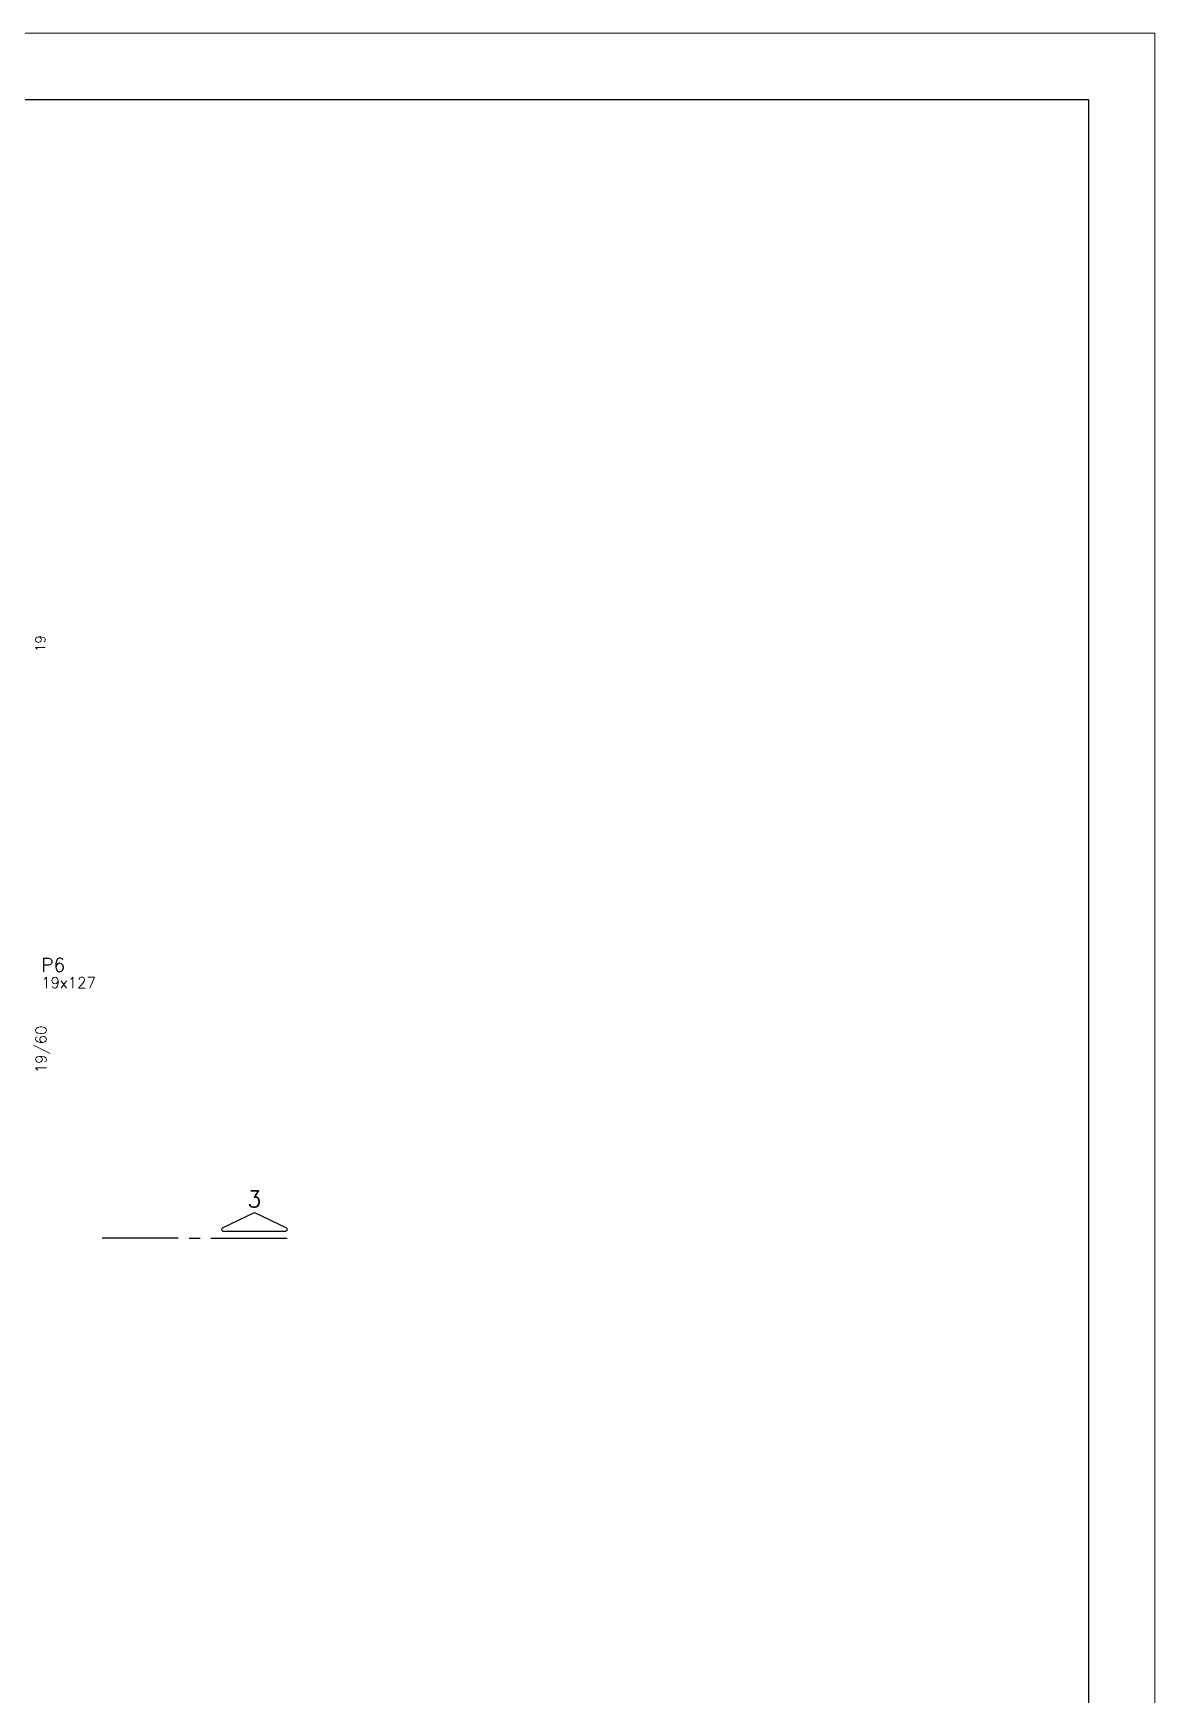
# Model space of a CAD drawing. Extents: x 1860 to 8661, y -614 to 3008.
# Drawn here: x 7630 to 8661, y 1481 to 3008 of the extents above; entities that cross this region are included whole.
import ezdxf
from ezdxf.enums import TextEntityAlignment as Align

# ---------------------------------------------------------------- set-up
doc = ezdxf.new("R2010")
doc.units = 0
for name, color, linetype in [('F-CORTE-INDICAÇÃO', 4, 'Continuous'), ('F-PILARES-DIM', 172, 'Continuous'), ('F-PILARES-NOME', 170, 'Continuous'), ('F-VIGAS-DIM', 2, 'Continuous')]:
    doc.layers.add(name, color=color, linetype=linetype)
doc.layers.add('FOLHA', color=255, linetype='Continuous', lineweight=5)
doc.styles.add('MCP', font='romans.shx')
doc.styles.add('ROMANS', font='romans.shx')

# ---------------------------------------------------------------- blocks, each defined once
blk = doc.blocks.new('*U38')
at = {"layer": 'F-CORTE-INDICAÇÃO'}
for p, q in [((70, 0), (0, 0)), ((80, 0), (90, 0)), ((100, 0), (170, 0))]:
    blk.add_line(p, q, dxfattribs=at)
blk.add_lwpolyline([(112, 6, -0.802585), (111.2, 9.8), (140, 23.3), (168.8, 9.8, -0.802585), (168, 6)], format="xyb", close=True, dxfattribs=at)
at = {"layer": 'F-CORTE-INDICAÇÃO', "style": 'ROMANS'}
blk.add_attdef('CORTE', text='', height=15, dxfattribs=at).set_placement((140, 35.8), align=Align.MIDDLE_CENTER)
at = {"layer": 'F-CORTE-INDICAÇÃO', "color": 2, "style": 'ROMANS'}
blk.add_attdef('FOLHA', text='', height=12, dxfattribs=at).set_placement((140, -10), align=Align.MIDDLE_CENTER)

msp = doc.modelspace()

# ---------------------------------------------------------------- linework, layer by layer
at = {"color": 30}
for p, q in [((2012.11, 2946.69), (8600.49, 2946.69)), ((8600.49, 2946.69), (8600.49, -552.63))]:
    msp.add_line(p, q, dxfattribs=at)
at = {"layer": 'FOLHA'}
for p, q in [((1859.7, 3007.66), (8661.45, 3007.66)), ((8661.45, 3007.66), (8661.45, -613.6))]:
    msp.add_line(p, q, dxfattribs=at)

# ---------------------------------------------------------------- block references
at = {"layer": 'F-CORTE-INDICAÇÃO', "linetype": 'Continuous'}
ref = msp.add_blockref('*U38', (7693.79, 1900.37), dxfattribs=at)
ref.add_attrib('CORTE', '3', dxfattribs={"height": 15, "style": 'ROMANS'}).set_placement((7833.79, 1936.13), align=Align.MIDDLE_CENTER)

# ---------------------------------------------------------------- texts
at = {"layer": 'F-PILARES-DIM', "linetype": 'Continuous', "style": 'MCP'}
msp.add_text('19', height=9, rotation=90, dxfattribs=at).set_placement((7641.4, 2438.91))
msp.add_text('19x127', height=10, dxfattribs=at).set_placement((7637.83, 2130.14))
at = {"layer": 'F-PILARES-NOME', "linetype": 'Continuous', "style": 'MCP'}
msp.add_text('P6', height=12.5, dxfattribs=at).set_placement((7637.83, 2145.14))
at = {"layer": 'F-VIGAS-DIM', "linetype": 'Continuous', "style": 'MCP'}
msp.add_text('19/60', height=10, rotation=90, dxfattribs=at).set_placement((7642.65, 2051.91))

doc.saveas('drawing.dxf')
